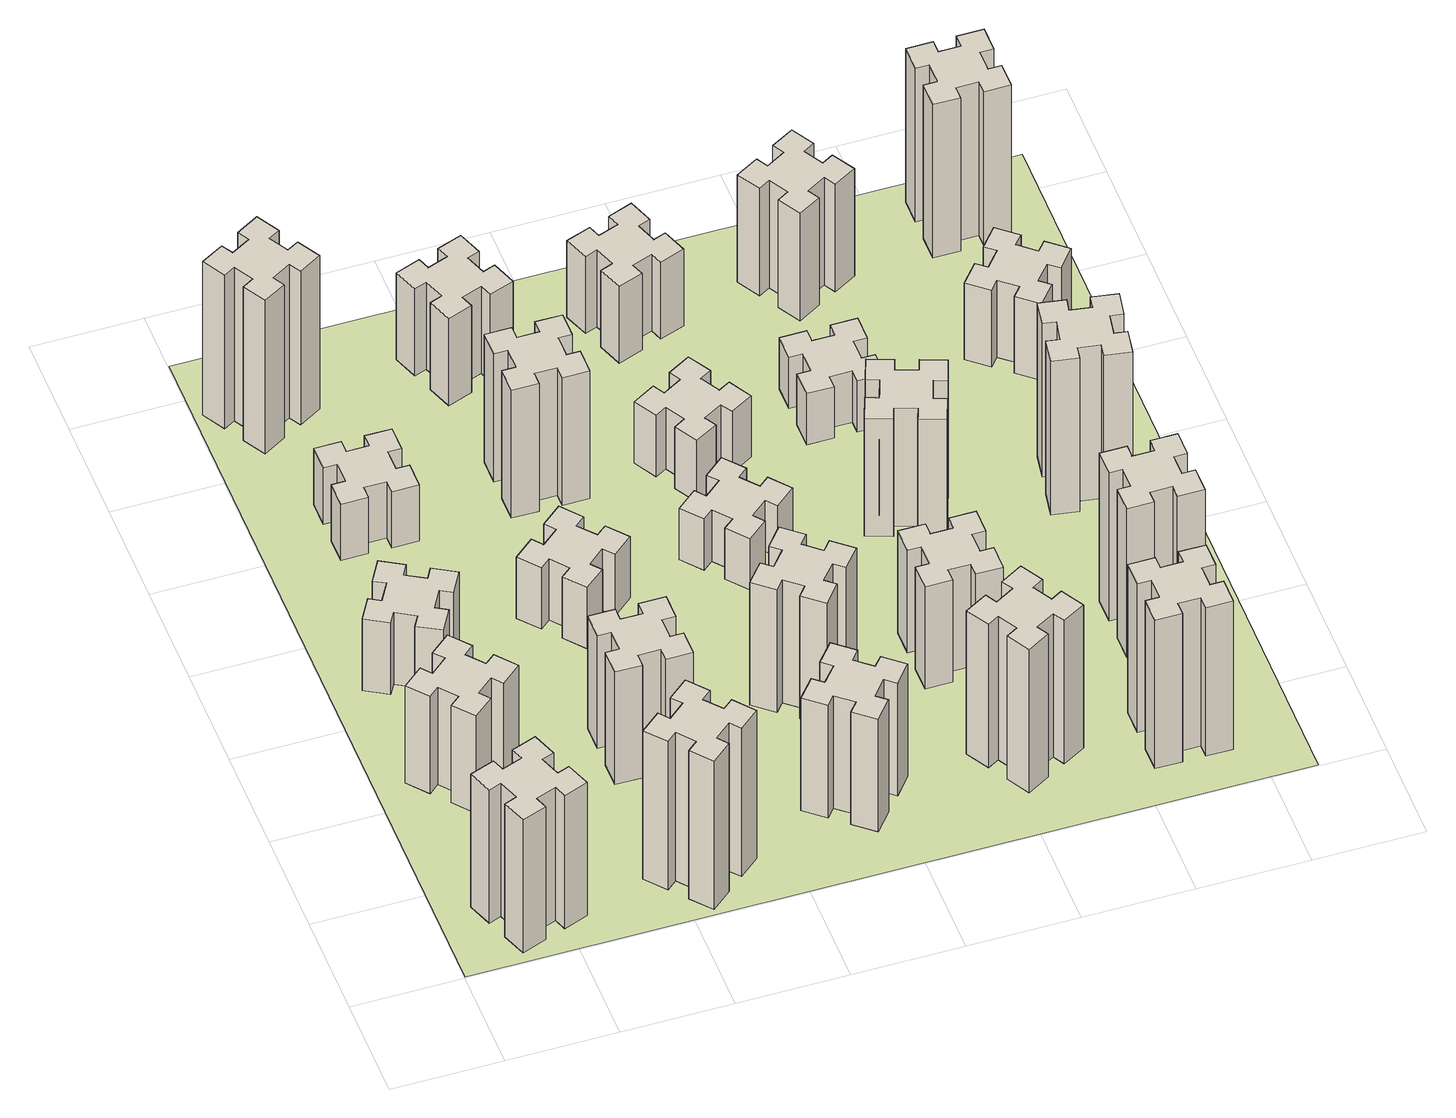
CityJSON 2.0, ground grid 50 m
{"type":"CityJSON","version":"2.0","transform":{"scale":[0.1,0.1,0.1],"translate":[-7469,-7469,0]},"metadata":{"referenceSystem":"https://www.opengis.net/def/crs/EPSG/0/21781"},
"CityObjects":{
"building1":{"type":"Building","attributes":{"class":"1000","function":"1000","usage":"1000","yearOfConstruction":2016,"roofType":"1000","measuredHeight":78,"storeysAboveGround":30,"storeysBelowGround":0},"geometry":[{"type":"Solid","lod":"1","boundaries":[[[[0,1,2,3,4,5,6,7,8,9,10,11,12,13,14,15,16,17,18,19]],[[17,16,20,21]],[[16,15,22,20]],[[15,14,23,22]],[[14,13,24,23]],[[13,12,25,24]],[[12,11,26,25]],[[11,10,27,26]],[[10,9,28,27]],[[9,8,29,28]],[[8,7,30,29]],[[7,6,31,30]],[[6,5,32,31]],[[5,4,33,32]],[[4,3,34,33]],[[3,2,35,34]],[[2,1,36,35]],[[1,0,37,36]],[[0,19,38,37]],[[19,18,39,38]],[[18,17,21,39]],[[24,25,26,27,28,29,30,31,32,33,34,35,36,37,38,39,21,20,22,23]]]]}]},
"building2":{"type":"Building","attributes":{"class":"1000","function":"1000","usage":"1000","yearOfConstruction":2016,"roofType":"1000","measuredHeight":57,"storeysAboveGround":30,"storeysBelowGround":0},"geometry":[{"type":"Solid","lod":"1","boundaries":[[[[40,41,42,43,44,45,46,47,48,49,50,51,52,53,54,55,56,57,58,59]],[[57,56,60,61]],[[56,55,62,60]],[[55,54,63,62]],[[54,53,64,63]],[[53,52,65,64]],[[52,51,66,65]],[[51,50,67,66]],[[50,49,68,67]],[[49,48,69,68]],[[48,47,70,69]],[[47,46,71,70]],[[46,45,72,71]],[[45,44,73,72]],[[44,43,74,73]],[[43,42,75,74]],[[42,41,76,75]],[[41,40,77,76]],[[40,59,78,77]],[[59,58,79,78]],[[58,57,61,79]],[[64,65,66,67,68,69,70,71,72,73,74,75,76,77,78,79,61,60,62,63]]]]}]},
"building3":{"type":"Building","attributes":{"class":"1000","function":"1000","usage":"1000","yearOfConstruction":2016,"roofType":"1000","measuredHeight":42,"storeysAboveGround":30,"storeysBelowGround":0},"geometry":[{"type":"Solid","lod":"1","boundaries":[[[[80,81,82,83,84,85,86,87,88,89,90,91,92,93,94,95,96,97,98,99]],[[97,96,100,101]],[[96,95,102,100]],[[95,94,103,102]],[[94,93,104,103]],[[93,92,105,104]],[[92,91,106,105]],[[91,90,107,106]],[[90,89,108,107]],[[89,88,109,108]],[[88,87,110,109]],[[87,86,111,110]],[[86,85,112,111]],[[85,84,113,112]],[[84,83,114,113]],[[83,82,115,114]],[[82,81,116,115]],[[81,80,117,116]],[[80,99,118,117]],[[99,98,119,118]],[[98,97,101,119]],[[104,105,106,107,108,109,110,111,112,113,114,115,116,117,118,119,101,100,102,103]]]]}]},
"building4":{"type":"Building","attributes":{"class":"1000","function":"1000","usage":"1000","yearOfConstruction":2016,"roofType":"1000","measuredHeight":87,"storeysAboveGround":30,"storeysBelowGround":0},"geometry":[{"type":"Solid","lod":"1","boundaries":[[[[120,121,122,123,124,125,126,127,128,129,130,131,132,133,134,135,136,137,138,139]],[[137,136,140,141]],[[136,135,142,140]],[[135,134,143,142]],[[134,133,144,143]],[[133,132,145,144]],[[132,131,146,145]],[[131,130,147,146]],[[130,129,148,147]],[[129,128,149,148]],[[128,127,150,149]],[[127,126,151,150]],[[126,125,152,151]],[[125,124,153,152]],[[124,123,154,153]],[[123,122,155,154]],[[122,121,156,155]],[[121,120,157,156]],[[120,139,158,157]],[[139,138,159,158]],[[138,137,141,159]],[[144,145,146,147,148,149,150,151,152,153,154,155,156,157,158,159,141,140,142,143]]]]}]},
"building5":{"type":"Building","attributes":{"class":"1000","function":"1000","usage":"1000","yearOfConstruction":2016,"roofType":"1000","measuredHeight":33,"storeysAboveGround":30,"storeysBelowGround":0},"geometry":[{"type":"Solid","lod":"1","boundaries":[[[[160,161,162,163,164,165,166,167,168,169,170,171,172,173,174,175,176,177,178,179]],[[177,176,180,181]],[[176,175,182,180]],[[175,174,183,182]],[[174,173,184,183]],[[173,172,185,184]],[[172,171,186,185]],[[171,170,187,186]],[[170,169,188,187]],[[169,168,189,188]],[[168,167,190,189]],[[167,166,191,190]],[[166,165,192,191]],[[165,164,193,192]],[[164,163,194,193]],[[163,162,195,194]],[[162,161,196,195]],[[161,160,197,196]],[[160,179,198,197]],[[179,178,199,198]],[[178,177,181,199]],[[184,185,186,187,188,189,190,191,192,193,194,195,196,197,198,199,181,180,182,183]]]]}]},
"building6":{"type":"Building","attributes":{"class":"1000","function":"1000","usage":"1000","yearOfConstruction":2016,"roofType":"1000","measuredHeight":90,"storeysAboveGround":30,"storeysBelowGround":0},"geometry":[{"type":"Solid","lod":"1","boundaries":[[[[200,201,202,203,204,205,206,207,208,209,210,211,212,213,214,215,216,217,218,219]],[[217,216,220,221]],[[216,215,222,220]],[[215,214,223,222]],[[214,213,224,223]],[[213,212,225,224]],[[212,211,226,225]],[[211,210,227,226]],[[210,209,228,227]],[[209,208,229,228]],[[208,207,230,229]],[[207,206,231,230]],[[206,205,232,231]],[[205,204,233,232]],[[204,203,234,233]],[[203,202,235,234]],[[202,201,236,235]],[[201,200,237,236]],[[200,219,238,237]],[[219,218,239,238]],[[218,217,221,239]],[[224,225,226,227,228,229,230,231,232,233,234,235,236,237,238,239,221,220,222,223]]]]}]},
"building7":{"type":"Building","attributes":{"class":"1000","function":"1000","usage":"1000","yearOfConstruction":2016,"roofType":"1000","measuredHeight":66,"storeysAboveGround":30,"storeysBelowGround":0},"geometry":[{"type":"Solid","lod":"1","boundaries":[[[[240,241,242,243,244,245,246,247,248,249,250,251,252,253,254,255,256,257,258,259]],[[257,256,260,261]],[[256,255,262,260]],[[255,254,263,262]],[[254,253,264,263]],[[253,252,265,264]],[[252,251,266,265]],[[251,250,267,266]],[[250,249,268,267]],[[249,248,269,268]],[[248,247,270,269]],[[247,246,271,270]],[[246,245,272,271]],[[245,244,273,272]],[[244,243,274,273]],[[243,242,275,274]],[[242,241,276,275]],[[241,240,277,276]],[[240,259,278,277]],[[259,258,279,278]],[[258,257,261,279]],[[264,265,266,267,268,269,270,271,272,273,274,275,276,277,278,279,261,260,262,263]]]]}]},
"building8":{"type":"Building","attributes":{"class":"1000","function":"1000","usage":"1000","yearOfConstruction":2016,"roofType":"1000","measuredHeight":36,"storeysAboveGround":30,"storeysBelowGround":0},"geometry":[{"type":"Solid","lod":"1","boundaries":[[[[280,281,282,283,284,285,286,287,288,289,290,291,292,293,294,295,296,297,298,299]],[[297,296,300,301]],[[296,295,302,300]],[[295,294,303,302]],[[294,293,304,303]],[[293,292,305,304]],[[292,291,306,305]],[[291,290,307,306]],[[290,289,308,307]],[[289,288,309,308]],[[288,287,310,309]],[[287,286,311,310]],[[286,285,312,311]],[[285,284,313,312]],[[284,283,314,313]],[[283,282,315,314]],[[282,281,316,315]],[[281,280,317,316]],[[280,299,318,317]],[[299,298,319,318]],[[298,297,301,319]],[[304,305,306,307,308,309,310,311,312,313,314,315,316,317,318,319,301,300,302,303]]]]}]},
"building9":{"type":"Building","attributes":{"class":"1000","function":"1000","usage":"1000","yearOfConstruction":2016,"roofType":"1000","measuredHeight":75,"storeysAboveGround":30,"storeysBelowGround":0},"geometry":[{"type":"Solid","lod":"1","boundaries":[[[[320,321,322,323,324,325,326,327,328,329,330,331,332,333,334,335,336,337,338,339]],[[337,336,340,341]],[[336,335,342,340]],[[335,334,343,342]],[[334,333,344,343]],[[333,332,345,344]],[[332,331,346,345]],[[331,330,347,346]],[[330,329,348,347]],[[329,328,349,348]],[[328,327,350,349]],[[327,326,351,350]],[[326,325,352,351]],[[325,324,353,352]],[[324,323,354,353]],[[323,322,355,354]],[[322,321,356,355]],[[321,320,357,356]],[[320,339,358,357]],[[339,338,359,358]],[[338,337,341,359]],[[344,345,346,347,348,349,350,351,352,353,354,355,356,357,358,359,341,340,342,343]]]]}]},
"building10":{"type":"Building","attributes":{"class":"1000","function":"1000","usage":"1000","yearOfConstruction":2016,"roofType":"1000","measuredHeight":66,"storeysAboveGround":30,"storeysBelowGround":0},"geometry":[{"type":"Solid","lod":"1","boundaries":[[[[360,361,362,363,364,365,366,367,368,369,370,371,372,373,374,375,376,377,378,379]],[[377,376,380,381]],[[376,375,382,380]],[[375,374,383,382]],[[374,373,384,383]],[[373,372,385,384]],[[372,371,386,385]],[[371,370,387,386]],[[370,369,388,387]],[[369,368,389,388]],[[368,367,390,389]],[[367,366,391,390]],[[366,365,392,391]],[[365,364,393,392]],[[364,363,394,393]],[[363,362,395,394]],[[362,361,396,395]],[[361,360,397,396]],[[360,379,398,397]],[[379,378,399,398]],[[378,377,381,399]],[[384,385,386,387,388,389,390,391,392,393,394,395,396,397,398,399,381,380,382,383]]]]}]},
"building11":{"type":"Building","attributes":{"class":"1000","function":"1000","usage":"1000","yearOfConstruction":2016,"roofType":"1000","measuredHeight":51,"storeysAboveGround":30,"storeysBelowGround":0},"geometry":[{"type":"Solid","lod":"1","boundaries":[[[[400,401,402,403,404,405,406,407,408,409,410,411,412,413,414,415,416,417,418,419]],[[417,416,420,421]],[[416,415,422,420]],[[415,414,423,422]],[[414,413,424,423]],[[413,412,425,424]],[[412,411,426,425]],[[411,410,427,426]],[[410,409,428,427]],[[409,408,429,428]],[[408,407,430,429]],[[407,406,431,430]],[[406,405,432,431]],[[405,404,433,432]],[[404,403,434,433]],[[403,402,435,434]],[[402,401,436,435]],[[401,400,437,436]],[[400,419,438,437]],[[419,418,439,438]],[[418,417,421,439]],[[424,425,426,427,428,429,430,431,432,433,434,435,436,437,438,439,421,420,422,423]]]]}]},
"building12":{"type":"Building","attributes":{"class":"1000","function":"1000","usage":"1000","yearOfConstruction":2016,"roofType":"1000","measuredHeight":72,"storeysAboveGround":30,"storeysBelowGround":0},"geometry":[{"type":"Solid","lod":"1","boundaries":[[[[440,441,442,443,444,445,446,447,448,449,450,451,452,453,454,455,456,457,458,459]],[[457,456,460,461]],[[456,455,462,460]],[[455,454,463,462]],[[454,453,464,463]],[[453,452,465,464]],[[452,451,466,465]],[[451,450,467,466]],[[450,449,468,467]],[[449,448,469,468]],[[448,447,470,469]],[[447,446,471,470]],[[446,445,472,471]],[[445,444,473,472]],[[444,443,474,473]],[[443,442,475,474]],[[442,441,476,475]],[[441,440,477,476]],[[440,459,478,477]],[[459,458,479,478]],[[458,457,461,479]],[[464,465,466,467,468,469,470,471,472,473,474,475,476,477,478,479,461,460,462,463]]]]}]},
"building13":{"type":"Building","attributes":{"class":"1000","function":"1000","usage":"1000","yearOfConstruction":2016,"roofType":"1000","measuredHeight":30,"storeysAboveGround":30,"storeysBelowGround":0},"geometry":[{"type":"Solid","lod":"1","boundaries":[[[[480,481,482,483,484,485,486,487,488,489,490,491,492,493,494,495,496,497,498,499]],[[497,496,500,501]],[[496,495,502,500]],[[495,494,503,502]],[[494,493,504,503]],[[493,492,505,504]],[[492,491,506,505]],[[491,490,507,506]],[[490,489,508,507]],[[489,488,509,508]],[[488,487,510,509]],[[487,486,511,510]],[[486,485,512,511]],[[485,484,513,512]],[[484,483,514,513]],[[483,482,515,514]],[[482,481,516,515]],[[481,480,517,516]],[[480,499,518,517]],[[499,498,519,518]],[[498,497,501,519]],[[504,505,506,507,508,509,510,511,512,513,514,515,516,517,518,519,501,500,502,503]]]]}]},
"building14":{"type":"Building","attributes":{"class":"1000","function":"1000","usage":"1000","yearOfConstruction":2016,"roofType":"1000","measuredHeight":36,"storeysAboveGround":30,"storeysBelowGround":0},"geometry":[{"type":"Solid","lod":"1","boundaries":[[[[520,521,522,523,524,525,526,527,528,529,530,531,532,533,534,535,536,537,538,539]],[[537,536,540,541]],[[536,535,542,540]],[[535,534,543,542]],[[534,533,544,543]],[[533,532,545,544]],[[532,531,546,545]],[[531,530,547,546]],[[530,529,548,547]],[[529,528,549,548]],[[528,527,550,549]],[[527,526,551,550]],[[526,525,552,551]],[[525,524,553,552]],[[524,523,554,553]],[[523,522,555,554]],[[522,521,556,555]],[[521,520,557,556]],[[520,539,558,557]],[[539,538,559,558]],[[538,537,541,559]],[[544,545,546,547,548,549,550,551,552,553,554,555,556,557,558,559,541,540,542,543]]]]}]},
"building15":{"type":"Building","attributes":{"class":"1000","function":"1000","usage":"1000","yearOfConstruction":2016,"roofType":"1000","measuredHeight":84,"storeysAboveGround":30,"storeysBelowGround":0},"geometry":[{"type":"Solid","lod":"1","boundaries":[[[[560,561,562,563,564,565,566,567,568,569,570,571,572,573,574,575,576,577,578,579]],[[577,576,580,581]],[[576,575,582,580]],[[575,574,583,582]],[[574,573,584,583]],[[573,572,585,584]],[[572,571,586,585]],[[571,570,587,586]],[[570,569,588,587]],[[569,568,589,588]],[[568,567,590,589]],[[567,566,591,590]],[[566,565,592,591]],[[565,564,593,592]],[[564,563,594,593]],[[563,562,595,594]],[[562,561,596,595]],[[561,560,597,596]],[[560,579,598,597]],[[579,578,599,598]],[[578,577,581,599]],[[584,585,586,587,588,589,590,591,592,593,594,595,596,597,598,599,581,580,582,583]]]]}]},
"building16":{"type":"Building","attributes":{"class":"1000","function":"1000","usage":"1000","yearOfConstruction":2016,"roofType":"1000","measuredHeight":60,"storeysAboveGround":30,"storeysBelowGround":0},"geometry":[{"type":"Solid","lod":"1","boundaries":[[[[600,601,602,603,604,605,606,607,608,609,610,611,612,613,614,615,616,617,618,619]],[[617,616,620,621]],[[616,615,622,620]],[[615,614,623,622]],[[614,613,624,623]],[[613,612,625,624]],[[612,611,626,625]],[[611,610,627,626]],[[610,609,628,627]],[[609,608,629,628]],[[608,607,630,629]],[[607,606,631,630]],[[606,605,632,631]],[[605,604,633,632]],[[604,603,634,633]],[[603,602,635,634]],[[602,601,636,635]],[[601,600,637,636]],[[600,619,638,637]],[[619,618,639,638]],[[618,617,621,639]],[[624,625,626,627,628,629,630,631,632,633,634,635,636,637,638,639,621,620,622,623]]]]}]},
"building17":{"type":"Building","attributes":{"class":"1000","function":"1000","usage":"1000","yearOfConstruction":2016,"roofType":"1000","measuredHeight":45,"storeysAboveGround":30,"storeysBelowGround":0},"geometry":[{"type":"Solid","lod":"1","boundaries":[[[[640,641,642,643,644,645,646,647,648,649,650,651,652,653,654,655,656,657,658,659]],[[657,656,660,661]],[[656,655,662,660]],[[655,654,663,662]],[[654,653,664,663]],[[653,652,665,664]],[[652,651,666,665]],[[651,650,667,666]],[[650,649,668,667]],[[649,648,669,668]],[[648,647,670,669]],[[647,646,671,670]],[[646,645,672,671]],[[645,644,673,672]],[[644,643,674,673]],[[643,642,675,674]],[[642,641,676,675]],[[641,640,677,676]],[[640,659,678,677]],[[659,658,679,678]],[[658,657,661,679]],[[664,665,666,667,668,669,670,671,672,673,674,675,676,677,678,679,661,660,662,663]]]]}]},
"building18":{"type":"Building","attributes":{"class":"1000","function":"1000","usage":"1000","yearOfConstruction":2016,"roofType":"1000","measuredHeight":69,"storeysAboveGround":30,"storeysBelowGround":0},"geometry":[{"type":"Solid","lod":"1","boundaries":[[[[680,681,682,683,684,685,686,687,688,689,690,691,692,693,694,695,696,697,698,699]],[[697,696,700,701]],[[696,695,702,700]],[[695,694,703,702]],[[694,693,704,703]],[[693,692,705,704]],[[692,691,706,705]],[[691,690,707,706]],[[690,689,708,707]],[[689,688,709,708]],[[688,687,710,709]],[[687,686,711,710]],[[686,685,712,711]],[[685,684,713,712]],[[684,683,714,713]],[[683,682,715,714]],[[682,681,716,715]],[[681,680,717,716]],[[680,699,718,717]],[[699,698,719,718]],[[698,697,701,719]],[[704,705,706,707,708,709,710,711,712,713,714,715,716,717,718,719,701,700,702,703]]]]}]},
"building19":{"type":"Building","attributes":{"class":"1000","function":"1000","usage":"1000","yearOfConstruction":2016,"roofType":"1000","measuredHeight":30,"storeysAboveGround":30,"storeysBelowGround":0},"geometry":[{"type":"Solid","lod":"1","boundaries":[[[[720,721,722,723,724,725,726,727,728,729,730,731,732,733,734,735,736,737,738,739]],[[737,736,740,741]],[[736,735,742,740]],[[735,734,743,742]],[[734,733,744,743]],[[733,732,745,744]],[[732,731,746,745]],[[731,730,747,746]],[[730,729,748,747]],[[729,728,749,748]],[[728,727,750,749]],[[727,726,751,750]],[[726,725,752,751]],[[725,724,753,752]],[[724,723,754,753]],[[723,722,755,754]],[[722,721,756,755]],[[721,720,757,756]],[[720,739,758,757]],[[739,738,759,758]],[[738,737,741,759]],[[744,745,746,747,748,749,750,751,752,753,754,755,756,757,758,759,741,740,742,743]]]]}]},
"building20":{"type":"Building","attributes":{"class":"1000","function":"1000","usage":"1000","yearOfConstruction":2016,"roofType":"1000","measuredHeight":87,"storeysAboveGround":30,"storeysBelowGround":0},"geometry":[{"type":"Solid","lod":"1","boundaries":[[[[760,761,762,763,764,765,766,767,768,769,770,771,772,773,774,775,776,777,778,779]],[[777,776,780,781]],[[776,775,782,780]],[[775,774,783,782]],[[774,773,784,783]],[[773,772,785,784]],[[772,771,786,785]],[[771,770,787,786]],[[770,769,788,787]],[[769,768,789,788]],[[768,767,790,789]],[[767,766,791,790]],[[766,765,792,791]],[[765,764,793,792]],[[764,763,794,793]],[[763,762,795,794]],[[762,761,796,795]],[[761,760,797,796]],[[760,779,798,797]],[[779,778,799,798]],[[778,777,781,799]],[[784,785,786,787,788,789,790,791,792,793,794,795,796,797,798,799,781,780,782,783]]]]}]},
"building21":{"type":"Building","attributes":{"class":"1000","function":"1000","usage":"1000","yearOfConstruction":2016,"roofType":"1000","measuredHeight":63,"storeysAboveGround":30,"storeysBelowGround":0},"geometry":[{"type":"Solid","lod":"1","boundaries":[[[[800,801,802,803,804,805,806,807,808,809,810,811,812,813,814,815,816,817,818,819]],[[817,816,820,821]],[[816,815,822,820]],[[815,814,823,822]],[[814,813,824,823]],[[813,812,825,824]],[[812,811,826,825]],[[811,810,827,826]],[[810,809,828,827]],[[809,808,829,828]],[[808,807,830,829]],[[807,806,831,830]],[[806,805,832,831]],[[805,804,833,832]],[[804,803,834,833]],[[803,802,835,834]],[[802,801,836,835]],[[801,800,837,836]],[[800,819,838,837]],[[819,818,839,838]],[[818,817,821,839]],[[824,825,826,827,828,829,830,831,832,833,834,835,836,837,838,839,821,820,822,823]]]]}]},
"building22":{"type":"Building","attributes":{"class":"1000","function":"1000","usage":"1000","yearOfConstruction":2016,"roofType":"1000","measuredHeight":87,"storeysAboveGround":30,"storeysBelowGround":0},"geometry":[{"type":"Solid","lod":"1","boundaries":[[[[840,841,842,843,844,845,846,847,848,849,850,851,852,853,854,855,856,857,858,859]],[[857,856,860,861]],[[856,855,862,860]],[[855,854,863,862]],[[854,853,864,863]],[[853,852,865,864]],[[852,851,866,865]],[[851,850,867,866]],[[850,849,868,867]],[[849,848,869,868]],[[848,847,870,869]],[[847,846,871,870]],[[846,845,872,871]],[[845,844,873,872]],[[844,843,874,873]],[[843,842,875,874]],[[842,841,876,875]],[[841,840,877,876]],[[840,859,878,877]],[[859,858,879,878]],[[858,857,861,879]],[[864,865,866,867,868,869,870,871,872,873,874,875,876,877,878,879,861,860,862,863]]]]}]},
"building23":{"type":"Building","attributes":{"class":"1000","function":"1000","usage":"1000","yearOfConstruction":2016,"roofType":"1000","measuredHeight":90,"storeysAboveGround":30,"storeysBelowGround":0},"geometry":[{"type":"Solid","lod":"1","boundaries":[[[[880,881,882,883,884,885,886,887,888,889,890,891,892,893,894,895,896,897,898,899]],[[897,896,900,901]],[[896,895,902,900]],[[895,894,903,902]],[[894,893,904,903]],[[893,892,905,904]],[[892,891,906,905]],[[891,890,907,906]],[[890,889,908,907]],[[889,888,909,908]],[[888,887,910,909]],[[887,886,911,910]],[[886,885,912,911]],[[885,884,913,912]],[[884,883,914,913]],[[883,882,915,914]],[[882,881,916,915]],[[881,880,917,916]],[[880,899,918,917]],[[899,898,919,918]],[[898,897,901,919]],[[904,905,906,907,908,909,910,911,912,913,914,915,916,917,918,919,901,900,902,903]]]]}]},
"building24":{"type":"Building","attributes":{"class":"1000","function":"1000","usage":"1000","yearOfConstruction":2016,"roofType":"1000","measuredHeight":45,"storeysAboveGround":30,"storeysBelowGround":0},"geometry":[{"type":"Solid","lod":"1","boundaries":[[[[920,921,922,923,924,925,926,927,928,929,930,931,932,933,934,935,936,937,938,939]],[[937,936,940,941]],[[936,935,942,940]],[[935,934,943,942]],[[934,933,944,943]],[[933,932,945,944]],[[932,931,946,945]],[[931,930,947,946]],[[930,929,948,947]],[[929,928,949,948]],[[928,927,950,949]],[[927,926,951,950]],[[926,925,952,951]],[[925,924,953,952]],[[924,923,954,953]],[[923,922,955,954]],[[922,921,956,955]],[[921,920,957,956]],[[920,939,958,957]],[[939,938,959,958]],[[938,937,941,959]],[[944,945,946,947,948,949,950,951,952,953,954,955,956,957,958,959,941,940,942,943]]]]}]},
"building25":{"type":"Building","attributes":{"class":"1000","function":"1000","usage":"1000","yearOfConstruction":2016,"roofType":"1000","measuredHeight":90,"storeysAboveGround":30,"storeysBelowGround":0},"geometry":[{"type":"Solid","lod":"1","boundaries":[[[[960,961,962,963,964,965,966,967,968,969,970,971,972,973,974,975,976,977,978,979]],[[977,976,980,981]],[[976,975,982,980]],[[975,974,983,982]],[[974,973,984,983]],[[973,972,985,984]],[[972,971,986,985]],[[971,970,987,986]],[[970,969,988,987]],[[969,968,989,988]],[[968,967,990,989]],[[967,966,991,990]],[[966,965,992,991]],[[965,964,993,992]],[[964,963,994,993]],[[963,962,995,994]],[[962,961,996,995]],[[961,960,997,996]],[[960,979,998,997]],[[979,978,999,998]],[[978,977,981,999]],[[984,985,986,987,988,989,990,991,992,993,994,995,996,997,998,999,981,980,982,983]]]]}]},
"landuse1":{"type":"LandUse","attributes":{"name":"plot1","function":"1010"},"geometry":[{"type":"MultiSurface","lod":"1","boundaries":[[[1000,1001,1002,1003]]]}]}
},
"vertices":[
[385,396,0],[291,362,0],[270,418,0],[157,377,0],[199,264,0],[255,285,0],[289,191,0],[233,170,0],[274,57,0],[387,99,0],[366,155,0],[460,189,0],[480,133,0],[593,174,0],[552,287,0],[496,266,0],[462,360,0],[518,380,0],[477,493,0],[364,452,0],[462,360,780],[518,380,780],[496,266,780],[552,287,780],[593,174,780],[480,133,780],[460,189,780],[366,155,780],[387,99,780],[274,57,780],[233,170,780],[289,191,780],[255,285,780],[199,264,780],[157,377,780],[270,418,780],[291,362,780],[385,396,780],[364,452,780],[477,493,780],
[492,1148,0],[427,1224,0],[473,1263,0],[396,1355,0],[304,1278,0],[343,1232,0],[266,1167,0],[228,1213,0],[136,1136,0],[213,1044,0],[259,1083,0],[323,1006,0],[277,968,0],[354,876,0],[446,953,0],[408,999,0],[484,1063,0],[523,1017,0],[615,1094,0],[538,1186,0],[484,1063,570],[523,1017,570],[408,999,570],[446,953,570],[354,876,570],[277,968,570],[323,1006,570],[259,1083,570],[213,1044,570],[136,1136,570],[228,1213,570],[266,1167,570],[343,1232,570],[304,1278,570],[396,1355,570],[473,1263,570],[427,1224,570],[492,1148,570],[538,1186,570],[615,1094,570],
[474,1826,0],[387,1876,0],[417,1928,0],[313,1988,0],[253,1884,0],[305,1854,0],[255,1767,0],[203,1797,0],[143,1693,0],[247,1633,0],[277,1685,0],[364,1635,0],[334,1583,0],[438,1523,0],[498,1627,0],[446,1657,0],[496,1744,0],[548,1714,0],[608,1818,0],[504,1878,0],[496,1744,420],[548,1714,420],[446,1657,420],[498,1627,420],[438,1523,420],[334,1583,420],[364,1635,420],[277,1685,420],[247,1633,420],[143,1693,420],[203,1797,420],[255,1767,420],[305,1854,420],[253,1884,420],[313,1988,420],[417,1928,420],[387,1876,420],[474,1826,420],[504,1878,420],[608,1818,420],
[1232,308,0],[1167,384,0],[1213,423,0],[1136,515,0],[1044,438,0],[1083,392,0],[1006,327,0],[968,373,0],[876,296,0],[953,204,0],[999,243,0],[1063,166,0],[1017,128,0],[1094,36,0],[1186,113,0],[1148,159,0],[1224,223,0],[1263,177,0],[1355,254,0],[1278,346,0],[1224,223,870],[1263,177,870],[1148,159,870],[1186,113,870],[1094,36,870],[1017,128,870],[1063,166,870],[999,243,870],[953,204,870],[876,296,870],[968,373,870],[1006,327,870],[1083,392,870],[1044,438,870],[1136,515,870],[1213,423,870],[1167,384,870],[1232,308,870],[1278,346,870],[1355,254,870],
[425,2485,0],[525,2485,0],[525,2425,0],[645,2425,0],[645,2545,0],[585,2545,0],[585,2645,0],[645,2645,0],[645,2765,0],[525,2765,0],[525,2705,0],[425,2705,0],[425,2765,0],[305,2765,0],[305,2645,0],[365,2645,0],[365,2545,0],[305,2545,0],[305,2425,0],[425,2425,0],[365,2545,330],[305,2545,330],[365,2645,330],[305,2645,330],[305,2765,330],[425,2765,330],[425,2705,330],[525,2705,330],[525,2765,330],[645,2765,330],[645,2645,330],[585,2645,330],[585,2545,330],[645,2545,330],[645,2425,330],[525,2425,330],[525,2485,330],[425,2485,330],[425,2425,330],[305,2425,330],
[396,3347,0],[346,3434,0],[398,3464,0],[338,3568,0],[234,3508,0],[264,3456,0],[177,3406,0],[147,3458,0],[43,3398,0],[103,3294,0],[155,3324,0],[205,3237,0],[153,3207,0],[213,3103,0],[317,3163,0],[287,3215,0],[374,3265,0],[404,3213,0],[508,3273,0],[448,3377,0],[374,3265,900],[404,3213,900],[287,3215,900],[317,3163,900],[213,3103,900],[153,3207,900],[205,3237,900],[155,3324,900],[103,3294,900],[43,3398,900],[147,3458,900],[177,3406,900],[264,3456,900],[234,3508,900],[338,3568,900],[398,3464,900],[346,3434,900],[396,3347,900],[448,3377,900],[508,3273,900],
[1005,1065,0],[1005,965,0],[945,965,0],[945,845,0],[1065,845,0],[1065,905,0],[1165,905,0],[1165,845,0],[1285,845,0],[1285,965,0],[1225,965,0],[1225,1065,0],[1285,1065,0],[1285,1185,0],[1165,1185,0],[1165,1125,0],[1065,1125,0],[1065,1185,0],[945,1185,0],[945,1065,0],[1065,1125,660],[1065,1185,660],[1165,1125,660],[1165,1185,660],[1285,1185,660],[1285,1065,660],[1225,1065,660],[1225,965,660],[1285,965,660],[1285,845,660],[1165,845,660],[1165,905,660],[1065,905,660],[1065,845,660],[945,845,660],[945,965,660],[1005,965,660],[1005,1065,660],[945,1065,660],[945,1185,660],
[1083,1972,0],[1006,1907,0],[968,1953,0],[876,1876,0],[953,1784,0],[999,1823,0],[1063,1746,0],[1017,1708,0],[1094,1616,0],[1186,1693,0],[1148,1739,0],[1224,1803,0],[1263,1757,0],[1355,1834,0],[1278,1926,0],[1232,1888,0],[1167,1964,0],[1213,2003,0],[1136,2095,0],[1044,2018,0],[1167,1964,360],[1213,2003,360],[1232,1888,360],[1278,1926,360],[1355,1834,360],[1263,1757,360],[1224,1803,360],[1148,1739,360],[1186,1693,360],[1094,1616,360],[1017,1708,360],[1063,1746,360],[999,1823,360],[953,1784,360],[876,1876,360],[968,1953,360],[1006,1907,360],[1083,1972,360],[1044,2018,360],[1136,2095,360],
[1325,2545,0],[1325,2645,0],[1385,2645,0],[1385,2765,0],[1265,2765,0],[1265,2705,0],[1165,2705,0],[1165,2765,0],[1045,2765,0],[1045,2645,0],[1105,2645,0],[1105,2545,0],[1045,2545,0],[1045,2425,0],[1165,2425,0],[1165,2485,0],[1265,2485,0],[1265,2425,0],[1385,2425,0],[1385,2545,0],[1265,2485,750],[1265,2425,750],[1165,2485,750],[1165,2425,750],[1045,2425,750],[1045,2545,750],[1105,2545,750],[1105,2645,750],[1045,2645,750],[1045,2765,750],[1165,2765,750],[1165,2705,750],[1265,2705,750],[1265,2765,750],[1385,2765,750],[1385,2645,750],[1325,2645,750],[1325,2545,750],[1385,2545,750],[1385,2425,750],
[1803,584,0],[1739,508,0],[1693,546,0],[1616,454,0],[1708,377,0],[1746,423,0],[1823,359,0],[1784,313,0],[1876,236,0],[1953,328,0],[1907,366,0],[1972,443,0],[2018,404,0],[2095,496,0],[2003,573,0],[1964,527,0],[1888,592,0],[1926,638,0],[1834,715,0],[1757,623,0],[1888,592,660],[1926,638,660],[1964,527,660],[2003,573,660],[2095,496,660],[2018,404,660],[1972,443,660],[1907,366,660],[1953,328,660],[1876,236,660],[1784,313,660],[1823,359,660],[1746,423,660],[1708,377,660],[1616,454,660],[1693,546,660],[1739,508,660],[1803,584,660],[1757,623,660],[1834,715,660],
[1125,3456,0],[1031,3422,0],[1010,3478,0],[897,3437,0],[939,3324,0],[995,3345,0],[1029,3251,0],[973,3230,0],[1014,3117,0],[1127,3159,0],[1106,3215,0],[1200,3249,0],[1220,3193,0],[1333,3234,0],[1292,3347,0],[1236,3326,0],[1202,3420,0],[1258,3440,0],[1217,3553,0],[1104,3512,0],[1202,3420,510],[1258,3440,510],[1236,3326,510],[1292,3347,510],[1333,3234,510],[1220,3193,510],[1200,3249,510],[1106,3215,510],[1127,3159,510],[1014,3117,510],[973,3230,510],[1029,3251,510],[995,3345,510],[939,3324,510],[897,3437,510],[1010,3478,510],[1031,3422,510],[1125,3456,510],[1104,3512,510],[1217,3553,510],
[1746,1063,0],[1823,999,0],[1784,953,0],[1876,876,0],[1953,968,0],[1907,1006,0],[1972,1083,0],[2018,1044,0],[2095,1136,0],[2003,1213,0],[1964,1167,0],[1888,1232,0],[1926,1278,0],[1834,1355,0],[1757,1263,0],[1803,1224,0],[1739,1148,0],[1693,1186,0],[1616,1094,0],[1708,1017,0],[1739,1148,720],[1693,1186,720],[1803,1224,720],[1757,1263,720],[1834,1355,720],[1926,1278,720],[1888,1232,720],[1964,1167,720],[2003,1213,720],[2095,1136,720],[2018,1044,720],[1972,1083,720],[1907,1006,720],[1953,968,720],[1876,876,720],[1784,953,720],[1823,999,720],[1746,1063,720],[1708,1017,720],[1616,1094,720],
[1972,1988,0],[1907,2064,0],[1953,2103,0],[1876,2195,0],[1784,2118,0],[1823,2072,0],[1746,2007,0],[1708,2053,0],[1616,1976,0],[1693,1884,0],[1739,1923,0],[1803,1846,0],[1757,1808,0],[1834,1716,0],[1926,1793,0],[1888,1839,0],[1964,1903,0],[2003,1857,0],[2095,1934,0],[2018,2026,0],[1964,1903,300],[2003,1857,300],[1888,1839,300],[1926,1793,300],[1834,1716,300],[1757,1808,300],[1803,1846,300],[1739,1923,300],[1693,1884,300],[1616,1976,300],[1708,2053,300],[1746,2007,300],[1823,2072,300],[1784,2118,300],[1876,2195,300],[1953,2103,300],[1907,2064,300],[1972,1988,300],[2018,2026,300],[2095,1934,300],
[1976,2507,0],[1926,2594,0],[1978,2624,0],[1918,2728,0],[1814,2668,0],[1844,2616,0],[1757,2566,0],[1727,2618,0],[1623,2558,0],[1683,2454,0],[1735,2484,0],[1785,2397,0],[1733,2367,0],[1793,2263,0],[1897,2323,0],[1867,2375,0],[1954,2425,0],[1984,2373,0],[2088,2433,0],[2028,2537,0],[1954,2425,360],[1984,2373,360],[1867,2375,360],[1897,2323,360],[1793,2263,360],[1733,2367,360],[1785,2397,360],[1735,2484,360],[1683,2454,360],[1623,2558,360],[1727,2618,360],[1757,2566,360],[1844,2616,360],[1814,2668,360],[1918,2728,360],[1978,2624,360],[1926,2594,360],[1976,2507,360],[2028,2537,360],[2088,2433,360],
[2475,464,0],[2525,377,0],[2473,347,0],[2533,243,0],[2637,303,0],[2607,355,0],[2694,405,0],[2724,353,0],[2828,413,0],[2768,517,0],[2716,487,0],[2666,574,0],[2718,604,0],[2658,708,0],[2554,648,0],[2584,596,0],[2497,546,0],[2467,598,0],[2363,538,0],[2423,434,0],[2497,546,840],[2467,598,840],[2584,596,840],[2554,648,840],[2658,708,840],[2718,604,840],[2666,574,840],[2716,487,840],[2768,517,840],[2828,413,840],[2724,353,840],[2694,405,840],[2607,355,840],[2637,303,840],[2533,243,840],[2473,347,840],[2525,377,840],[2475,464,840],[2423,434,840],[2363,538,840],
[2385,1165,0],[2385,1065,0],[2325,1065,0],[2325,945,0],[2445,945,0],[2445,1005,0],[2545,1005,0],[2545,945,0],[2665,945,0],[2665,1065,0],[2605,1065,0],[2605,1165,0],[2665,1165,0],[2665,1285,0],[2545,1285,0],[2545,1225,0],[2445,1225,0],[2445,1285,0],[2325,1285,0],[2325,1165,0],[2445,1225,600],[2445,1285,600],[2545,1225,600],[2545,1285,600],[2665,1285,600],[2665,1165,600],[2605,1165,600],[2605,1065,600],[2665,1065,600],[2665,945,600],[2545,945,600],[2545,1005,600],[2445,1005,600],[2445,945,600],[2325,945,600],[2325,1065,600],[2385,1065,600],[2385,1165,600],[2325,1165,600],[2325,1285,600],
[1865,3456,0],[1771,3422,0],[1750,3478,0],[1637,3437,0],[1679,3324,0],[1735,3345,0],[1769,3251,0],[1713,3230,0],[1754,3117,0],[1867,3159,0],[1846,3215,0],[1940,3249,0],[1960,3193,0],[2073,3234,0],[2032,3347,0],[1976,3326,0],[1942,3420,0],[1998,3440,0],[1957,3553,0],[1844,3512,0],[1942,3420,450],[1998,3440,450],[1976,3326,450],[2032,3347,450],[2073,3234,450],[1960,3193,450],[1940,3249,450],[1846,3215,450],[1867,3159,450],[1754,3117,450],[1713,3230,450],[1769,3251,450],[1735,3345,450],[1679,3324,450],[1637,3437,450],[1750,3478,450],[1771,3422,450],[1865,3456,450],[1844,3512,450],[1957,3553,450],
[2682,1871,0],[2716,1965,0],[2772,1944,0],[2813,2057,0],[2700,2098,0],[2680,2042,0],[2586,2076,0],[2607,2132,0],[2494,2173,0],[2453,2060,0],[2509,2040,0],[2475,1946,0],[2419,1967,0],[2377,1854,0],[2490,1813,0],[2511,1869,0],[2605,1835,0],[2584,1779,0],[2697,1737,0],[2738,1850,0],[2605,1835,690],[2584,1779,690],[2511,1869,690],[2490,1813,690],[2377,1854,690],[2419,1967,690],[2475,1946,690],[2509,2040,690],[2453,2060,690],[2494,2173,690],[2607,2132,690],[2586,2076,690],[2680,2042,690],[2700,2098,690],[2813,2057,690],[2772,1944,690],[2716,1965,690],[2682,1871,690],[2738,1850,690],[2697,1737,690],
[2605,2545,0],[2605,2645,0],[2665,2645,0],[2665,2765,0],[2545,2765,0],[2545,2705,0],[2445,2705,0],[2445,2765,0],[2325,2765,0],[2325,2645,0],[2385,2645,0],[2385,2545,0],[2325,2545,0],[2325,2425,0],[2445,2425,0],[2445,2485,0],[2545,2485,0],[2545,2425,0],[2665,2425,0],[2665,2545,0],[2545,2485,300],[2545,2425,300],[2445,2485,300],[2445,2425,300],[2325,2425,300],[2325,2545,300],[2385,2545,300],[2385,2645,300],[2325,2645,300],[2325,2765,300],[2445,2765,300],[2445,2705,300],[2545,2705,300],[2545,2765,300],[2665,2765,300],[2665,2645,300],[2605,2645,300],[2605,2545,300],[2665,2545,300],[2665,2425,300],
[3125,425,0],[3125,325,0],[3065,325,0],[3065,205,0],[3185,205,0],[3185,265,0],[3285,265,0],[3285,205,0],[3405,205,0],[3405,325,0],[3345,325,0],[3345,425,0],[3405,425,0],[3405,545,0],[3285,545,0],[3285,485,0],[3185,485,0],[3185,545,0],[3065,545,0],[3065,425,0],[3185,485,870],[3185,545,870],[3285,485,870],[3285,545,870],[3405,545,870],[3405,425,870],[3345,425,870],[3345,325,870],[3405,325,870],[3405,205,870],[3285,205,870],[3285,265,870],[3185,265,870],[3185,205,870],[3065,205,870],[3065,325,870],[3125,325,870],[3125,425,870],[3065,425,870],[3065,545,870],
[2716,3347,0],[2666,3434,0],[2718,3464,0],[2658,3568,0],[2554,3508,0],[2584,3456,0],[2497,3406,0],[2467,3458,0],[2363,3398,0],[2423,3294,0],[2475,3324,0],[2525,3237,0],[2473,3207,0],[2533,3103,0],[2637,3163,0],[2607,3215,0],[2694,3265,0],[2724,3213,0],[2828,3273,0],[2768,3377,0],[2694,3265,630],[2724,3213,630],[2607,3215,630],[2637,3163,630],[2533,3103,630],[2473,3207,630],[2525,3237,630],[2475,3324,630],[2423,3294,630],[2363,3398,630],[2467,3458,630],[2497,3406,630],[2584,3456,630],[2554,3508,630],[2658,3568,630],[2718,3464,630],[2666,3434,630],[2716,3347,630],[2768,3377,630],[2828,3273,630],
[3285,905,0],[3385,905,0],[3385,845,0],[3505,845,0],[3505,965,0],[3445,965,0],[3445,1065,0],[3505,1065,0],[3505,1185,0],[3385,1185,0],[3385,1125,0],[3285,1125,0],[3285,1185,0],[3165,1185,0],[3165,1065,0],[3225,1065,0],[3225,965,0],[3165,965,0],[3165,845,0],[3285,845,0],[3225,965,870],[3165,965,870],[3225,1065,870],[3165,1065,870],[3165,1185,870],[3285,1185,870],[3285,1125,870],[3385,1125,870],[3385,1185,870],[3505,1185,870],[3505,1065,870],[3445,1065,870],[3445,965,870],[3505,965,870],[3505,845,870],[3385,845,870],[3385,905,870],[3285,905,870],[3285,845,870],[3165,845,870],
[3435,1787,0],[3452,1885,0],[3511,1875,0],[3532,1993,0],[3414,2014,0],[3404,1955,0],[3305,1972,0],[3316,2031,0],[3197,2052,0],[3177,1934,0],[3236,1924,0],[3218,1825,0],[3159,1836,0],[3138,1717,0],[3257,1697,0],[3267,1756,0],[3365,1738,0],[3355,1679,0],[3473,1658,0],[3494,1777,0],[3365,1738,900],[3355,1679,900],[3267,1756,900],[3257,1697,900],[3138,1717,900],[3159,1836,900],[3218,1825,900],[3236,1924,900],[3177,1934,900],[3197,2052,900],[3316,2031,900],[3305,1972,900],[3404,1955,900],[3414,2014,900],[3532,1993,900],[3511,1875,900],[3452,1885,900],[3435,1787,900],[3494,1777,900],[3473,1658,900],
[3444,2747,0],[3368,2812,0],[3406,2858,0],[3314,2935,0],[3237,2843,0],[3283,2804,0],[3219,2728,0],[3173,2766,0],[3096,2674,0],[3188,2597,0],[3226,2643,0],[3303,2579,0],[3264,2533,0],[3356,2456,0],[3433,2548,0],[3387,2586,0],[3452,2663,0],[3498,2624,0],[3575,2716,0],[3483,2793,0],[3452,2663,450],[3498,2624,450],[3387,2586,450],[3433,2548,450],[3356,2456,450],[3264,2533,450],[3303,2579,450],[3226,2643,450],[3188,2597,450],[3096,2674,450],[3173,2766,450],[3219,2728,450],[3283,2804,450],[3237,2843,450],[3314,2935,450],[3406,2858,450],[3368,2812,450],[3444,2747,450],[3483,2793,450],[3575,2716,450],
[3285,3325,0],[3385,3325,0],[3385,3265,0],[3505,3265,0],[3505,3385,0],[3445,3385,0],[3445,3485,0],[3505,3485,0],[3505,3605,0],[3385,3605,0],[3385,3545,0],[3285,3545,0],[3285,3605,0],[3165,3605,0],[3165,3485,0],[3225,3485,0],[3225,3385,0],[3165,3385,0],[3165,3265,0],[3285,3265,0],[3225,3385,900],[3165,3385,900],[3225,3485,900],[3165,3485,900],[3165,3605,900],[3285,3605,900],[3285,3545,900],[3385,3545,900],[3385,3605,900],[3505,3605,900],[3505,3485,900],[3445,3485,900],[3445,3385,900],[3505,3385,900],[3505,3265,900],[3385,3265,900],[3385,3325,900],[3285,3325,900],[3285,3265,900],[3165,3265,900],
[5,3705,0],[3705,3705,0],[3705,5,0],[5,5,0]
]}
